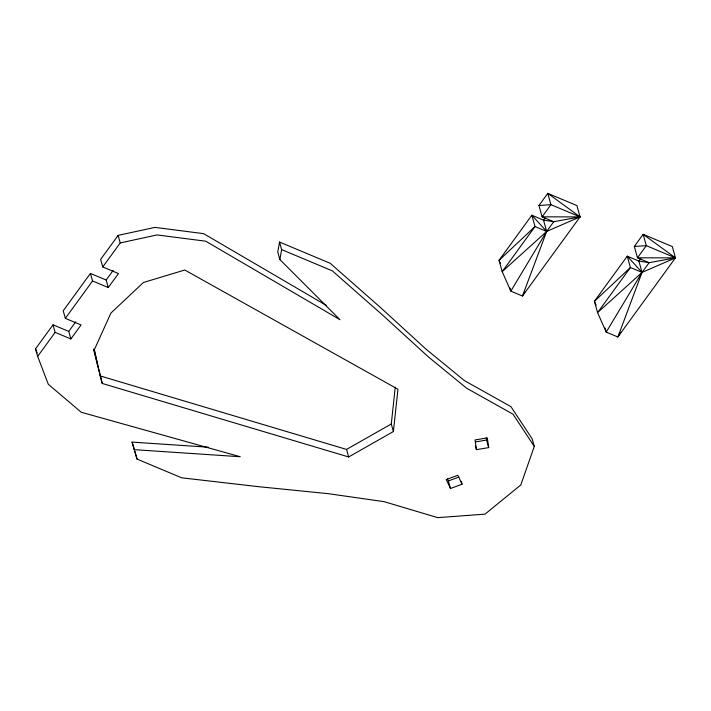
<?xml version="1.0" encoding="UTF-8"?>
<svg xmlns="http://www.w3.org/2000/svg" width="711" height="711" viewBox="0 0 711 711"><rect width="100%" height="100%" fill="white"/><g stroke="black" fill="none" stroke-linecap="round" stroke-linejoin="round"><path stroke-width="1.07" d="M95.656 357.651L102.206 383.442L348.648 456.969L393.396 431.533L391.281 423.987L395.254 387.113M393.396 431.533L397.947 389.237L184.771 270.011L143.409 282.498L110.916 313.071L94.119 350.23L102.206 383.442M208.323 447.192L132.086 442.109L137.027 459.093L181.696 477.819L258.742 486.697L328.366 493.683L384.082 501.655L437.727 517.644L485 514.151L520.79 484.964L534.29 446.419L532.183 438.874L510.916 406.639L464.532 380.669L425.978 349.119L381.132 308.094L330.224 263.31L279.539 242.051L277.752 252.005L279.858 259.551L339.991 319.719L205.737 241.198L157.033 234.932L120.221 242.94L102.739 266.954L118.47 273.548L108.268 287.564L92.537 280.969L90.43 273.424L106.161 280.018L108.268 287.564M279.858 259.551L281.645 249.605L279.539 242.051M524.745 292.248L522.478 296.016L510.827 291.128L502.188 271.646L499.033 260.324L531.855 215.22L543.506 220.108L553.745 221.716L580.06 216.899L576.905 205.577L547.772 193.356L538.929 205.506L542.093 216.828L553.745 221.716L546.67 231.43L510.827 291.128L509.965 288.035M620.703 332.277L617.868 336.987L606.216 332.099L597.578 312.618L594.414 301.295L627.244 256.191L638.896 261.079L649.134 262.688L675.45 257.871L672.286 246.548L643.153 234.328L634.319 246.477L637.474 257.8L649.134 262.688L642.06 272.402L606.216 332.099L605.07 327.984M134.192 449.654L240.265 456.738L81.232 412.256L48.321 384.296L37.656 356.38L35.55 348.825L53.032 324.811L68.763 331.415L70.869 338.96L55.138 332.366L53.032 324.811M90.43 273.424L63.226 310.796L65.341 318.35L81.072 324.945L70.869 338.96M326.376 305.437L203.63 233.652L154.927 227.387L118.115 235.394L100.633 259.408L102.739 266.954M37.656 356.38L55.138 332.366M65.341 318.35L92.537 280.969M68.763 331.415L75.775 321.772M106.161 280.018L113.173 270.384M544.795 218.339L543.506 220.108L546.67 231.43L522.478 296.016L580.06 216.899L547.772 193.356L550.927 204.679L580.06 216.899L546.67 231.43L502.188 271.646L535.019 226.551L531.855 215.22L546.67 231.43L535.019 226.551L499.033 260.324L500.322 263.248M640.824 258.431L638.896 261.079L642.06 272.402L617.868 336.987L675.45 257.871L643.153 234.328L646.317 245.65L675.45 257.871L642.06 272.402L597.578 312.618L630.408 267.523L627.244 256.191L642.06 272.402L630.408 267.523L594.414 301.295L596.147 305.188M100.1 375.897L346.541 449.423L391.281 423.987M447.432 478.965L448.374 480.956L458.986 477.028M462.061 484.218L457.822 475.259L446.241 479.543L450.481 488.51L462.061 484.218L461.27 481.391M475.366 441.94L486.591 440.065L488.697 447.61L476.45 449.654L475.392 445.886M538.929 205.506L550.927 204.679L542.093 216.828L580.06 216.899M634.319 246.477L646.317 245.65L637.474 257.8L675.45 257.871M281.645 249.605L332.33 270.855L383.238 315.64L428.093 356.664L466.638 388.224L513.031 414.193L534.29 446.419M35.55 348.825L37.132 352.967M132.086 442.109L134.61 450.49M448.374 480.956L450.481 488.51M346.541 449.423L348.648 456.969M118.115 235.394L120.221 242.94M134.921 451.538L137.027 459.093M93.568 349.092L95.39 356.584M94.403 349.581L97.763 365.196M488.697 447.61L487.319 437.887L475.064 439.94L476.45 449.654M486.288 437.905L486.591 440.065"/></g></svg>
